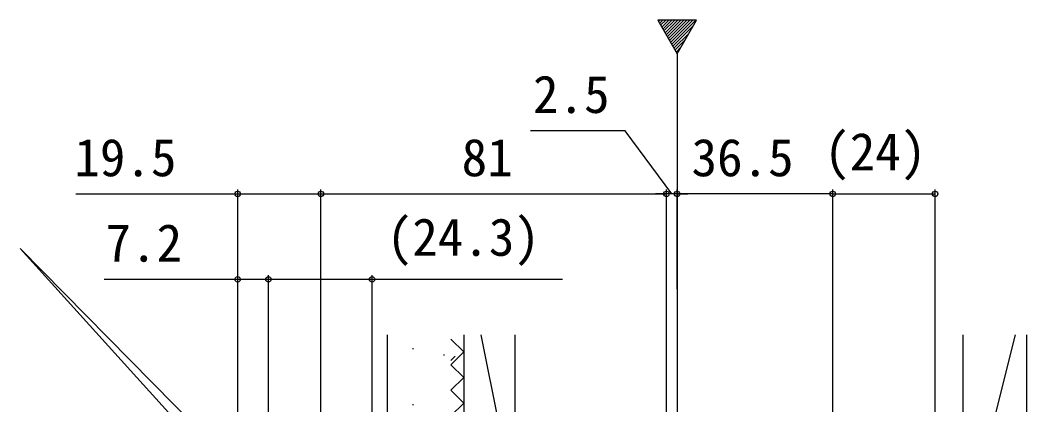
# Model space of a CAD drawing. Units: millimetres, scale not verified. Extents: x -525 to 525, y -783 to 779.
# Drawn here: x -304.5 to -68.4, y 426 to 516.1 of the extents above; entities that cross this region are included whole.
import ezdxf
from ezdxf.enums import TextEntityAlignment as Align

# ---------------------------------------------------------------- set-up
doc = ezdxf.new("R2010")
doc.units = ezdxf.units.MM
doc.header["$LTSCALE"] = 4
for name, color, linetype in [('0-4_YKK_12', 2, 'Continuous'), ('0-6_YKK_D', 6, 'Continuous'), ('0-8_YSS_K', 3, 'Continuous'), ('0-9_YSS_KE', 3, 'Continuous')]:
    doc.layers.add(name, color=color, linetype=linetype)
doc.styles.add('ＭＳ ゴシック', font='')
doc.styles.get('ＭＳ ゴシック').set_extended_font_data('MS Gothic')

msp = doc.modelspace()

# ---------------------------------------------------------------- linework, layer by layer
at = {"layer": '0-4_YKK_12'}
for p, q in [((-154.824, 515.771), (-154.528, 516.067)), ((-154.566, 515.322), (-153.821, 516.067)), ((-154.307, 514.874), (-153.114, 516.067)), ((-154.048, 514.426), (-152.407, 516.067)), ((-153.789, 513.977), (-151.699, 516.067)), ((-153.53, 513.529), (-150.992, 516.067)), ((-153.272, 513.081), (-150.285, 516.067)), ((-153.013, 512.633), (-149.578, 516.067)), ((-152.754, 512.184), (-148.871, 516.067)), ((-152.495, 511.736), (-148.164, 516.067)), ((-152.236, 511.288), (-147.457, 516.067)), ((-151.977, 510.839), (-146.75, 516.067)), ((-151.719, 510.391), (-146.043, 516.067)), ((-151.46, 509.943), (-146.677, 514.726)), ((-151.201, 509.495), (-147.643, 513.053)), ((-150.942, 509.046), (-148.609, 511.38)), ((-150.683, 508.598), (-149.575, 509.707)), ((-150.449, 508.192), (-150.449, -227.946))]:
    msp.add_line(p, q, dxfattribs=at)
msp.add_lwpolyline([(-154.996, 516.067), (-150.449, 508.192), (-145.902, 516.067)], close=True, dxfattribs=at)
at = {"layer": '0-6_YKK_D'}
for p, q in [((-291.406, 475.371), (-253.448, 475.371)), ((-253.448, 365.771), (-253.448, 476.371)), ((-253.448, 475.371), (-233.949, 475.371)), ((-233.949, 339.071), (-233.949, 476.371)), ((-233.949, 429.371), (-233.949, 476.371)), ((-233.949, 475.371), (-152.949, 475.371)), ((-152.949, 475.371), (-155.499, 475.371)), ((-152.949, 429.371), (-152.949, 476.371)), ((-152.949, 339.371), (-152.949, 476.371)), ((-150.449, 475.371), (-152.949, 475.371)), ((-150.449, 475.371), (-152.949, 475.371)), ((-150.449, 453.074), (-150.449, 476.371)), ((-150.449, 453.074), (-150.449, 476.371)), ((-113.949, 475.371), (-150.449, 475.371)), ((-150.449, 475.371), (-147.899, 475.371)), ((-113.949, 337.371), (-113.949, 476.371)), ((-113.949, 337.371), (-113.949, 476.371)), ((-113.949, 475.371), (-89.949, 475.371)), ((-89.949, 342.371), (-89.949, 476.371)), ((-253.448, 365.771), (-253.448, 456.371)), ((-246.249, 366.871), (-246.249, 456.371)), ((-246.249, 366.871), (-246.249, 456.371)), ((-221.949, 366.471), (-221.949, 456.371)), ((-284.788, 455.371), (-253.448, 455.371)), ((-253.448, 455.371), (-246.249, 455.371))]:
    msp.add_line(p, q, dxfattribs=at)
for points in [[(-151.699, 475.371), (-162.607, 490.184), (-184.835, 490.184)], [(-221.37, 370.851), (-223.082, 372.741), (-304.454, 462.605)], [(-194.402, 351.017), (-196.192, 352.833), (-304.454, 462.605)], [(-246.249, 455.371), (-221.949, 455.371), (-177.331, 455.371)]]:
    msp.add_lwpolyline(points, dxfattribs=at)
for centre in [(-253.448, 475.371), (-233.949, 475.371), (-233.949, 475.371), (-152.949, 475.371), (-152.949, 475.371), (-150.449, 475.371), (-150.449, 475.371), (-113.949, 475.371), (-113.949, 475.371), (-89.949, 475.371), (-253.448, 455.371), (-246.249, 455.371), (-246.249, 455.371), (-221.949, 455.371)]:
    msp.add_circle(centre, 0.637, dxfattribs=at)
at = {"layer": '0-8_YSS_K'}
for p, q in [((-200.449, 442.37), (-200.449, 402.376)), ((-196.448, 442.37), (-188.449, 402.376)), ((-71.199, 442.37), (-83.449, 393.371)), ((-68.449, 359.371), (-68.449, 442.37)), ((-212.445, 439.145), (-212.245, 439.145)), ((-205.176, 437.691), (-204.976, 437.691)), ((-203.449, 436.376), (-202.454, 437.37)), ((-212.445, 426.06), (-212.245, 426.06))]:
    msp.add_line(p, q, dxfattribs=at)
for points in [[(-200.449, 414.376), (-203.449, 417.376), (-200.449, 420.376), (-203.449, 423.376), (-200.449, 426.376), (-203.449, 429.376), (-200.449, 432.376), (-203.449, 435.376), (-200.449, 438.376), (-203.449, 441.376)], [(-188.449, 442.37), (-188.449, 402.376), (-200.449, 402.376)], [(-83.449, 442.37), (-83.449, 393.371), (-68.449, 393.371), (-68.449, 442.37)]]:
    msp.add_lwpolyline(points, dxfattribs=at)
at = {"layer": '0-9_YSS_KE'}
msp.add_line((-218.449, 442.37), (-218.449, 372.371), dxfattribs=at)

# ---------------------------------------------------------------- texts
at = {"layer": '0-6_YKK_D', "style": 'ＭＳ ゴシック'}
for s, p in [('2.5', (-184.221, 491.684)), ('(24)', (-115.96, 478.235)), ('19.5', (-291.747, 476.871)), ('81', (-200.949, 476.871)), ('36.5', (-147.063, 476.871)), ('(24.3)', (-218.513, 458.235)), ('7.2', (-284.448, 456.871))]:
    msp.add_text(s, height=8.798, dxfattribs=at).set_placement(p, align=Align.BOTTOM_LEFT)

doc.saveas('drawing.dxf')
